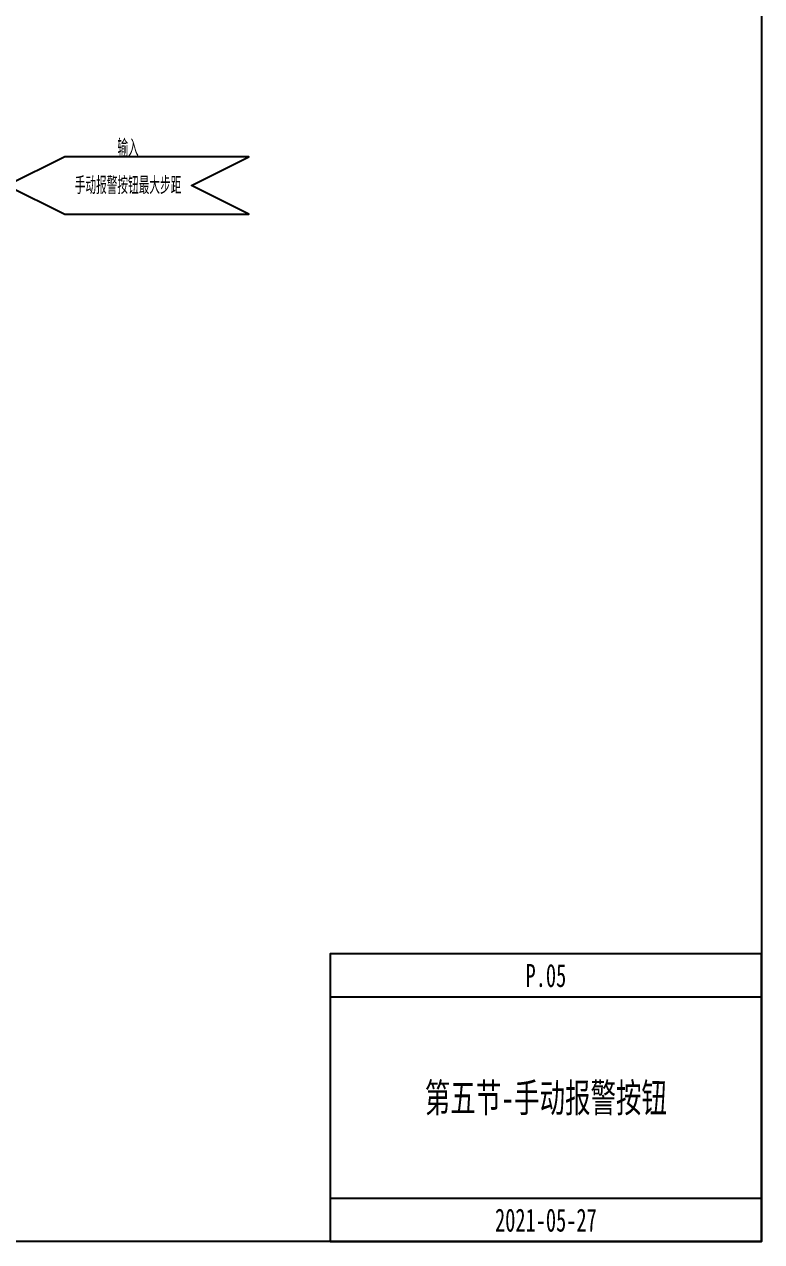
# Model space of a CAD drawing. Header units: millimetres. Extents: x -77018 to 517482, y 370785 to 1587285.
# Drawn here: x 261177 to 517482, y 370785 to 793785 of the extents above; entities that cross this region are included whole.
import ezdxf
from ezdxf.enums import TextEntityAlignment as Align

# ---------------------------------------------------------------- set-up
doc = ezdxf.new("R2010")
doc.units = ezdxf.units.MM
doc.header["$LTSCALE"] = 1000
for name, color, linetype in [('C-SHET-SHET', 144, 'Continuous'), ('E-UNIV-DIAG', 2, 'Continuous'), ('E-UNIV-NOTE', 6, 'Continuous')]:
    doc.layers.add(name, color=color, linetype=linetype)
doc.styles.add('TH-STYLE1', font='Stfangso_0.ttf', dxfattribs={"width": 0.65})
doc.styles.add('TH-STYLE3', font='tssdeng.shx', dxfattribs={"width": 0.65, "bigfont": 'tssdchn.shx'})

msp = doc.modelspace()

# ---------------------------------------------------------------- linework, layer by layer
at = {"layer": 'C-SHET-SHET'}
for points in [[(-77018, 1587285), (517482, 1587285), (517482, 370785), (-77018, 370785)], [(367482, 370785), (517482, 370785), (517482, 470785), (367482, 470785)]]:
    msp.add_lwpolyline(points, close=True, dxfattribs=at)
for points in [[(517482, 455785), (367482, 455785)], [(517482, 385785), (367482, 385785)]]:
    msp.add_lwpolyline(points, dxfattribs=at)
at = {"layer": 'E-UNIV-DIAG', "color": 3}
msp.add_lwpolyline([(275232, 727785), (339232, 727785), (319232, 737785), (339232, 747785), (275232, 747785), (255232, 737785)], close=True, dxfattribs=at)

# ---------------------------------------------------------------- texts
at = {"layer": 'E-UNIV-NOTE', "width": 0.65}
for s, height, style, p in [('输入', 6000, 'TH-STYLE3', (297232, 750785)), ('手动报警按钮最大步距', 6000, 'TH-STYLE3', (297232, 737785)), ('P.05', 8000, 'TH-STYLE1', (442482, 463285)), ('第五节-手动报警按钮', 10000, 'TH-STYLE1', (442482, 420785)), ('2021-05-27', 8000, 'TH-STYLE1', (442482, 378285))]:
    msp.add_text(s, height=height, dxfattribs=dict(at, style=style)).set_placement(p, align=Align.MIDDLE_CENTER)

doc.saveas('drawing.dxf')
